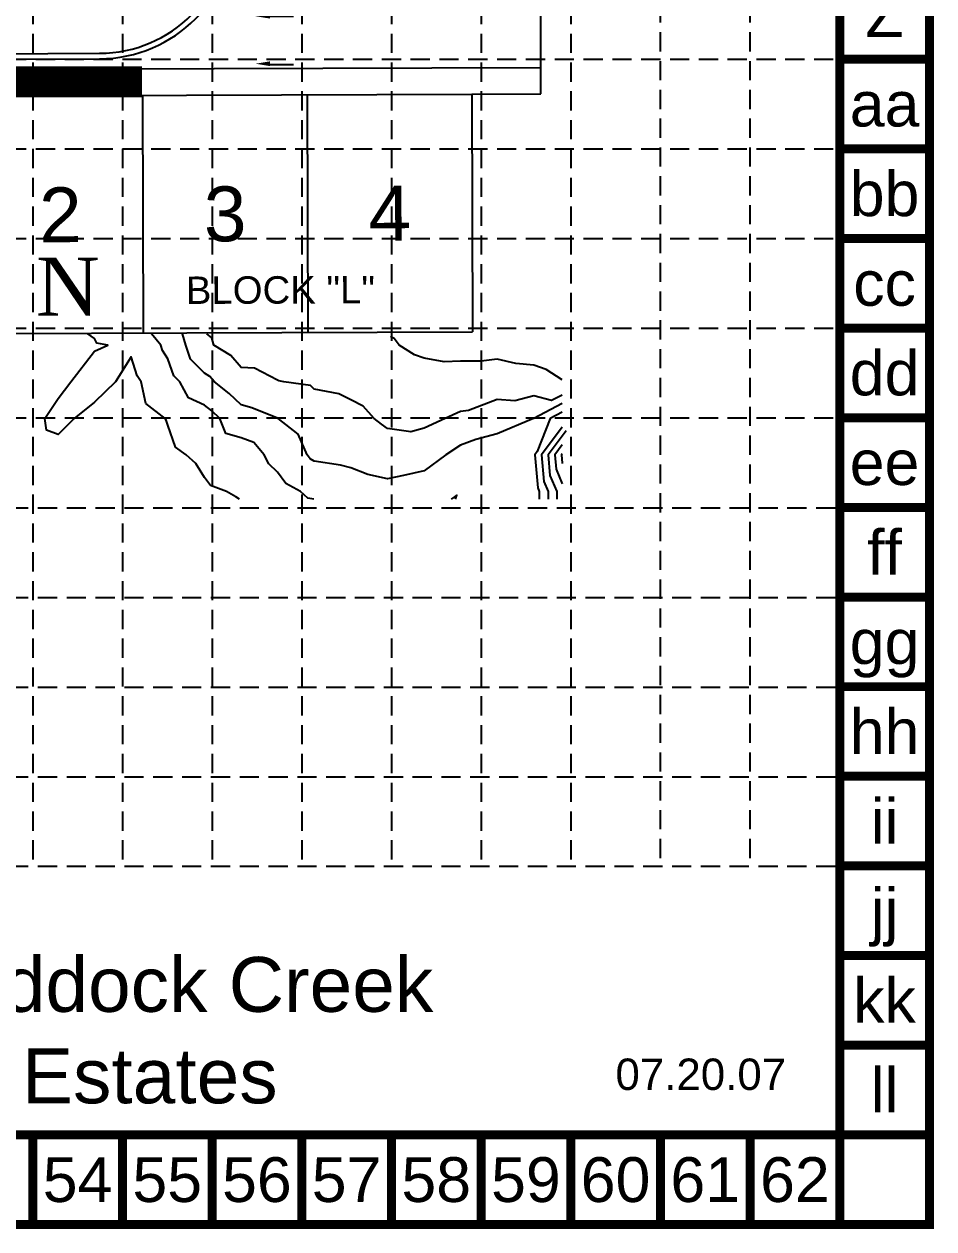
# Model space of a CAD drawing. Header units: feet. Extents: x 2468808 to 2471949, y 7110842 to 7112807.
# Drawn here: x 2471451 to 2471949, y 7110842 to 7111501 of the extents above; entities that cross this region are included whole.
import ezdxf
from ezdxf.enums import TextEntityAlignment as Align

# ---------------------------------------------------------------- set-up
doc = ezdxf.new("R2010")
doc.units = ezdxf.units.FT
doc.header["$LTSCALE"] = 35
doc.header["$MEASUREMENT"] = 0
doc.linetypes.add('HIDDEN', pattern=[0.375, 0.25, -0.125])
doc.linetypes.add('PHANTOM2', pattern=[3.15, 1.9, -0.25, 0.25, -0.25, 0.25, -0.25])
for name, color, linetype in [('BASE', 7, 'CONTINUOUS'), ('BDY', 250, 'PHANTOM2'), ('BLOCKNO', 250, 'CONTINUOUS'), ('CONTOURS-MAJ', 250, 'CONTINUOUS'), ('CONTOURS-MIN', 250, 'CONTINUOUS'), ('EROSION BLANKET', 84, 'CONTINUOUS'), ('FLOW', 250, 'CONTINUOUS'), ('GRID', 254, 'HIDDEN'), ('LOT', 250, 'CONTINUOUS'), ('LOTNO', 250, 'CONTINUOUS'), ('Newcastle homesites', 194, 'CONTINUOUS'), ('PVMT', 250, 'CONTINUOUS'), ('SROW', 250, 'CONTINUOUS'), ('STM', 1, 'CONTINUOUS')]:
    doc.layers.add(name, color=color, linetype=linetype)
doc.styles.add('NEWCASTLE', font='TIMES.TTF')
doc.styles.get("Standard").update_dxf_attribs({"font": 'ARIAL.TTF'})

# ---------------------------------------------------------------- blocks, each defined once
blk = doc.blocks.new('1DB')
at = {"layer": 'FLOW'}
for p, q in [((6.25, 13), (20.07, 13)), ((6.25, -13.5), (20.07, -13.5))]:
    blk.add_line(p, q, dxfattribs=at)
for points in [[(7.28, 11.68), (7.28, 14.32), (-0.62, 13)], [(7.28, -14.32), (7.28, -11.68), (-0.62, -13)]]:
    blk.add_solid(points, dxfattribs=at)

msp = doc.modelspace()

# ---------------------------------------------------------------- linework, layer by layer
at = {"layer": 'BASE', "color": 9}
msp.add_line((2471897.16, 7112755.33), (2471897.16, 7110893.33), dxfattribs=at)
at = {"layer": 'BASE', "const_width": 4.9}
for points in [[(2468810.16, 7110844.33), (2471946.16, 7110844.33), (2471946.16, 7112804.33), (2468810.16, 7112804.33)], [(2468859.16, 7110893.33), (2471897.16, 7110893.33), (2471897.16, 7112755.33), (2468859.16, 7112755.33)]]:
    msp.add_lwpolyline(points, close=True, dxfattribs=at)
for points in [[(2471946.16, 7111481.33), (2471897.16, 7111481.33)], [(2471946.16, 7111432.33), (2471897.16, 7111432.33)], [(2471946.16, 7111383.33), (2471897.16, 7111383.33)], [(2471946.16, 7111334.33), (2471897.16, 7111334.33)], [(2471946.16, 7111285.33), (2471897.16, 7111285.33)], [(2471946.16, 7111236.33), (2471897.16, 7111236.33)], [(2471946.16, 7111187.33), (2471897.16, 7111187.33)], [(2471946.16, 7111138.33), (2471897.16, 7111138.33)], [(2471946.16, 7111089.33), (2471897.16, 7111089.33)], [(2471946.16, 7111040.33), (2471897.16, 7111040.33)], [(2471946.16, 7110991.33), (2471897.16, 7110991.33)], [(2471946.16, 7110942.33), (2471897.16, 7110942.33)], [(2471456.16, 7110844.33), (2471456.16, 7110893.33)], [(2471505.16, 7110844.33), (2471505.16, 7110893.33)], [(2471554.16, 7110844.33), (2471554.16, 7110893.33)], [(2471603.16, 7110844.33), (2471603.16, 7110893.33)], [(2471652.16, 7110844.33), (2471652.16, 7110893.33)], [(2471701.16, 7110844.33), (2471701.16, 7110893.33)], [(2471750.16, 7110844.33), (2471750.16, 7110893.33)], [(2471799.16, 7110844.33), (2471799.16, 7110893.33)], [(2471848.16, 7110844.33), (2471848.16, 7110893.33)], [(2471946.16, 7110893.33), (2471897.16, 7110893.33)], [(2471897.16, 7110844.33), (2471897.16, 7110893.33)]]:
    msp.add_lwpolyline(points, dxfattribs=at)
at = {"layer": 'BDY', "color": 7, "linetype": 'Continuous'}
for p, q in [((2471733.85, 7111462.42), (2471734.11, 7112499.31)), ((2471696.07, 7111462.29), (2471733.85, 7111462.42)), ((2471696.07, 7111462.29), (2471696.51, 7111332.29)), ((2471336.51, 7111331.06), (2471696.51, 7111332.29))]:
    msp.add_line(p, q, dxfattribs=at)
at = {"layer": 'CONTOURS-MAJ', "color": 42}
for points, elevation in [([(2471745.56, 7111306.15), (2471736.78, 7111311.78), (2471730, 7111314.06), (2471720.08, 7111315.08), (2471710, 7111317.44), (2471701.3, 7111316.3), (2471690, 7111316.2), (2471681, 7111316), (2471670, 7111317.98), (2471664.79, 7111319.79), (2471656.43, 7111325), (2471653.66, 7111328.66), (2471651.7, 7111329.7)], 585), ([(2471747.7, 7111278.25), (2471737.79, 7111265), (2471738.8, 7111253.8), (2471742.57, 7111245), (2471742.58, 7111240.79)], 580)]:
    msp.add_lwpolyline(points, dxfattribs=dict(at, elevation=elevation))
at = {"layer": 'CONTOURS-MIN', "color": 42}
for points, elevation in [([(2471569.24, 7111240.79), (2471567.19, 7111242.19), (2471562.02, 7111245), (2471553.3, 7111248.3), (2471550, 7111252.74), (2471545.37, 7111260.37), (2471540.1, 7111265), (2471534.21, 7111269.21), (2471530, 7111281.34), (2471529.11, 7111284.11), (2471528.54, 7111285), (2471518.06, 7111293.06), (2471515.34, 7111305), (2471513.24, 7111308.24), (2471510, 7111318.69), (2471501.32, 7111305), (2471490, 7111293.88), (2471478.87, 7111285), (2471470, 7111276.11), (2471463.6, 7111278.6), (2471462.76, 7111285), (2471470, 7111295.83), (2471477, 7111305), (2471490, 7111321.7), (2471497.17, 7111325), (2471491.18, 7111326.18), (2471490, 7111328.59), (2471486.3, 7111331.16)], 581), ([(2471569.24, 7111240.79), (2471567.19, 7111242.19), (2471562.02, 7111245), (2471553.3, 7111248.3), (2471550, 7111252.74), (2471545.37, 7111260.37), (2471540.1, 7111265), (2471534.21, 7111269.21), (2471530, 7111281.34), (2471529.11, 7111284.11), (2471528.54, 7111285), (2471518.06, 7111293.06), (2471515.34, 7111305), (2471513.24, 7111308.24), (2471510, 7111318.69), (2471501.32, 7111305), (2471490, 7111293.88), (2471478.87, 7111285), (2471470, 7111276.11), (2471463.6, 7111278.6), (2471462.76, 7111285), (2471470, 7111295.83), (2471477, 7111305), (2471490, 7111321.7), (2471497.17, 7111325), (2471491.18, 7111326.18), (2471490, 7111328.59), (2471486.3, 7111331.16)], 581), ([(2471609.7, 7111240.79), (2471606.46, 7111241.46), (2471602.43, 7111245), (2471594.49, 7111249.49), (2471590, 7111255.55), (2471585.13, 7111260.13), (2471582.66, 7111265), (2471576.9, 7111271.9), (2471570, 7111274.31), (2471561.73, 7111276.73), (2471558.32, 7111285), (2471554.05, 7111289.05), (2471550, 7111292.27), (2471541.28, 7111296.28), (2471536.47, 7111305), (2471533.27, 7111308.27), (2471530, 7111317.59), (2471527.09, 7111322.09), (2471526.18, 7111325), (2471521.03, 7111331.22)], 582), ([(2471609.7, 7111240.79), (2471606.46, 7111241.46), (2471602.43, 7111245), (2471594.49, 7111249.49), (2471590, 7111255.55), (2471585.13, 7111260.13), (2471582.66, 7111265), (2471576.9, 7111271.9), (2471570, 7111274.31), (2471561.73, 7111276.73), (2471558.32, 7111285), (2471554.05, 7111289.05), (2471550, 7111292.27), (2471541.28, 7111296.28), (2471536.47, 7111305), (2471533.27, 7111308.27), (2471530, 7111317.59), (2471527.09, 7111322.09), (2471526.18, 7111325), (2471521.03, 7111331.22)], 582), ([(2471745.56, 7111293.12), (2471730.03, 7111285), (2471730, 7111284.92), (2471729.89, 7111284.89), (2471710, 7111276.64), (2471698.37, 7111273.37), (2471690, 7111270.33), (2471681.86, 7111265), (2471670, 7111256.36), (2471658.7, 7111253.7), (2471650, 7111251.93), (2471639.26, 7111254.26), (2471630, 7111257.98), (2471624.43, 7111259.43), (2471610, 7111261.56), (2471607.8, 7111262.8), (2471606.17, 7111265), (2471601.29, 7111276.29), (2471590.37, 7111285), (2471590.18, 7111285.18), (2471590, 7111285.21), (2471575.82, 7111290.82), (2471570, 7111292.45), (2471563.57, 7111298.57), (2471555.45, 7111305), (2471552.9, 7111307.9), (2471550, 7111309.68), (2471542.42, 7111317.42), (2471539.77, 7111325), (2471537.97, 7111331.26)], 583), ([(2471745.56, 7111293.12), (2471730.03, 7111285), (2471730, 7111284.92), (2471729.89, 7111284.89), (2471710, 7111276.64), (2471698.37, 7111273.37), (2471690, 7111270.33), (2471681.86, 7111265), (2471670, 7111256.36), (2471658.7, 7111253.7), (2471650, 7111251.93), (2471639.26, 7111254.26), (2471630, 7111257.98), (2471624.43, 7111259.43), (2471610, 7111261.56), (2471607.8, 7111262.8), (2471606.17, 7111265), (2471601.29, 7111276.29), (2471590.37, 7111285), (2471590.18, 7111285.18), (2471590, 7111285.21), (2471575.82, 7111290.82), (2471570, 7111292.45), (2471563.57, 7111298.57), (2471555.45, 7111305), (2471552.9, 7111307.9), (2471550, 7111309.68), (2471542.42, 7111317.42), (2471539.77, 7111325), (2471537.97, 7111331.26)], 583), ([(2471745.56, 7111297.77), (2471739.7, 7111294.7), (2471730, 7111297.3), (2471719.53, 7111294.53), (2471710, 7111295.26), (2471694.24, 7111289.24), (2471690, 7111288.71), (2471681.52, 7111285), (2471670, 7111279.71), (2471662.7, 7111277.7), (2471650, 7111279.4), (2471646.77, 7111281.77), (2471642.77, 7111285), (2471636.73, 7111291.73), (2471630, 7111295.12), (2471623.36, 7111298.36), (2471610, 7111301.02), (2471607.96, 7111302.96), (2471593.37, 7111305), (2471590.58, 7111305.58), (2471590, 7111305.81), (2471577.38, 7111312.38), (2471570, 7111312.91), (2471564.34, 7111319.34), (2471555.17, 7111325), (2471554.09, 7111329.09), (2471551.39, 7111331.28)], 584), ([(2471745.56, 7111297.77), (2471739.7, 7111294.7), (2471730, 7111297.3), (2471719.53, 7111294.53), (2471710, 7111295.26), (2471694.24, 7111289.24), (2471690, 7111288.71), (2471681.52, 7111285), (2471670, 7111279.71), (2471662.7, 7111277.7), (2471650, 7111279.4), (2471646.77, 7111281.77), (2471642.77, 7111285), (2471636.73, 7111291.73), (2471630, 7111295.12), (2471623.36, 7111298.36), (2471610, 7111301.02), (2471607.96, 7111302.96), (2471593.37, 7111305), (2471590.58, 7111305.58), (2471590, 7111305.81), (2471577.38, 7111312.38), (2471570, 7111312.91), (2471564.34, 7111319.34), (2471555.17, 7111325), (2471554.09, 7111329.09), (2471551.39, 7111331.28)], 584), ([(2471745.56, 7111288.48), (2471738.91, 7111285), (2471731.9, 7111266.9), (2471730.48, 7111265), (2471732.1, 7111247.1), (2471732.99, 7111245), (2471733, 7111240.79)], 582), ([(2471745.56, 7111288.48), (2471738.91, 7111285), (2471731.9, 7111266.9), (2471730.48, 7111265), (2471732.1, 7111247.1), (2471732.99, 7111245), (2471733, 7111240.79)], 582), ([(2471745.56, 7111280.28), (2471734.14, 7111265), (2471735.45, 7111250.45), (2471737.78, 7111245), (2471737.79, 7111240.79)], 581), ([(2471745.56, 7111280.28), (2471734.14, 7111265), (2471735.45, 7111250.45), (2471737.78, 7111245), (2471737.79, 7111240.79)], 581), ([(2471745.56, 7111270.49), (2471741.45, 7111265), (2471742.16, 7111257.16), (2471745.56, 7111249.21)], 579), ([(2471745.56, 7111270.49), (2471741.45, 7111265), (2471742.16, 7111257.16), (2471745.56, 7111249.21)], 579), ([(2471745.56, 7111265.6), (2471745.11, 7111265), (2471745.51, 7111260.51), (2471745.56, 7111260.41)], 578), ([(2471745.56, 7111265.6), (2471745.11, 7111265), (2471745.51, 7111260.51), (2471745.56, 7111260.41)], 578), ([(2471687.21, 7111240.79), (2471687.94, 7111242.94), (2471684.78, 7111240.79)], 582), ([(2471687.21, 7111240.79), (2471687.94, 7111242.94), (2471684.78, 7111240.79)], 582)]:
    msp.add_lwpolyline(points, dxfattribs=dict(at, elevation=elevation))
at = {"layer": 'EROSION BLANKET', "const_width": 17}
msp.add_lwpolyline([(2471425.37, 7111468.99), (2471515.85, 7111468.99)], dxfattribs=at)
at = {"layer": 'GRID', "color": 252, "linetype": 'HIDDEN', "ltscale": 1.2}
for p, q in [((2471456.16, 7112755.33), (2471456.16, 7111040.11)), ((2471505.16, 7112755.33), (2471505.16, 7111040.11)), ((2471554.16, 7112755.33), (2471554.16, 7111040.11)), ((2471603.16, 7112755.33), (2471603.16, 7111040.11)), ((2471652.16, 7112755.33), (2471652.16, 7111040.11)), ((2471701.16, 7112755.33), (2471701.16, 7111040.11)), ((2471750.16, 7112755.33), (2471750.16, 7111040.11)), ((2471799.07, 7112756.13), (2471799.07, 7111040.11)), ((2471848.07, 7112756.13), (2471848.07, 7111040.11)), ((2468859.16, 7111481.33), (2471897.16, 7111481.33)), ((2468859.16, 7111432.33), (2471897.16, 7111432.33)), ((2468859.16, 7111383.33), (2471897.16, 7111383.33)), ((2468859.16, 7111334.33), (2471897.16, 7111334.33)), ((2468859.16, 7111285.33), (2471897.16, 7111285.33)), ((2468860.26, 7111236.11), (2471898.26, 7111236.11)), ((2468860.26, 7111187.11), (2471898.26, 7111187.11)), ((2468860.26, 7111138.11), (2471898.26, 7111138.11)), ((2468860.26, 7111089.11), (2471898.26, 7111089.11)), ((2468860.26, 7111040.11), (2471898.26, 7111040.11))]:
    msp.add_line(p, q, dxfattribs=at)
at = {"layer": 'LOT', "color": 7}
for p, q in [((2471516.07, 7111461.67), (2471516.51, 7111331.67)), ((2471606.07, 7111461.98), (2471606.51, 7111331.98))]:
    msp.add_line(p, q, dxfattribs=at)
at = {"layer": 'PVMT', "color": 7}
msp.add_line((2470608.24, 7111473.08), (2471733.85, 7111476.92), dxfattribs=at)
at = {"layer": 'SROW', "color": 7}
msp.add_line((2471336.07, 7111461.06), (2471696.07, 7111462.29), dxfattribs=at)
at = {"layer": 'STM', "color": 5}
for p, q in [((2471337.43, 7111484.06), (2471492.61, 7111484.59)), ((2471337.44, 7111481.06), (2471492.62, 7111481.59))]:
    msp.add_line(p, q, dxfattribs=at)
for radius in [71.5, 74.5]:
    msp.add_arc((2471492.37, 7111556.09), radius, 270.19541, 359.98541, dxfattribs=at)

# ---------------------------------------------------------------- block references
at = {"layer": 'FLOW', "color": 7, "rotation": 0.1954054742113834}
msp.add_blockref('1DB', (2471578.55, 7111491.89), dxfattribs=at)

# ---------------------------------------------------------------- texts
at = {"layer": 'BASE'}
for s, p in [('Z', (2471921.66, 7111505.83)), ('aa', (2471921.66, 7111456.83)), ('bb', (2471921.66, 7111407.83)), ('cc', (2471921.66, 7111358.83)), ('dd', (2471921.66, 7111309.83)), ('ee', (2471921.66, 7111260.83)), ('ff', (2471921.66, 7111211.83)), ('gg', (2471921.66, 7111162.83)), ('hh', (2471921.66, 7111113.83)), ('ii', (2471921.66, 7111064.83)), ('jj', (2471921.66, 7111015.83)), ('kk', (2471921.66, 7110966.83)), ('ll', (2471921.66, 7110917.83)), ('56', (2471578.66, 7110868.83)), ('58', (2471676.66, 7110868.83)), ('59', (2471725.66, 7110868.83)), ('60', (2471774.66, 7110868.83)), ('61', (2471823.66, 7110868.83)), ('62', (2471872.66, 7110868.83)), ('54', (2471480.66, 7110868.83)), ('55', (2471529.66, 7110868.83)), ('57', (2471627.66, 7110868.83))]:
    msp.add_text(s, height=24.5, dxfattribs=at).set_placement(p, align=Align.MIDDLE_CENTER)
msp.add_text('07.20.07', height=17.15, dxfattribs=at).set_placement((2471821.23, 7110917.85), align=Align.CENTER)
at = {"layer": 'BASE', "insert": (2471520.12, 7110990.55), "char_height": 30, "width": 605.6008, "attachment_point": 2}
msp.add_mtext('Shaddock Creek \\PEstates', dxfattribs=at)
at = {"layer": 'BLOCKNO', "color": 7}
msp.add_text('BLOCK "L"', height=15, rotation=0.19541, dxfattribs=at).set_placement((2471591.5, 7111355.24), align=Align.MIDDLE)
at = {"layer": 'LOTNO', "color": 7}
for s, p in [('2', (2471471.29, 7111396.52)), ('3', (2471561.29, 7111396.83)), ('4', (2471651.29, 7111397.13))]:
    msp.add_text(s, height=30, rotation=0.54291, dxfattribs=at).set_placement(p, align=Align.MIDDLE)
at = {"layer": 'Newcastle homesites', "color": 194, "style": 'NEWCASTLE'}
msp.add_text('N', height=31.84, rotation=359.90399, dxfattribs=at).set_placement((2471457.9, 7111341.12))

doc.saveas('drawing.dxf')
